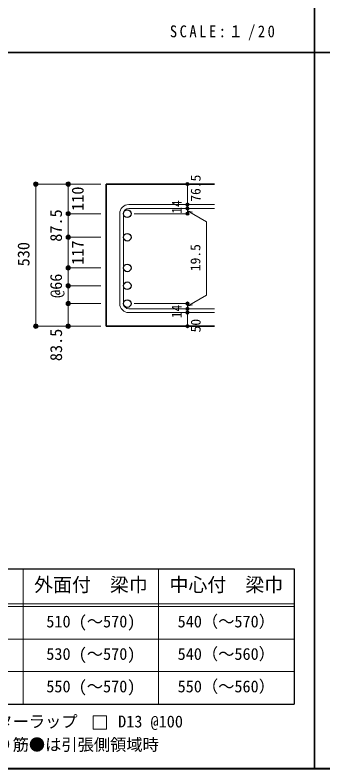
# Model space of a CAD drawing. Units: millimetres at full size, sheet at 1:20; some dimension numbers follow another scale. Extents: x -3982 to 3969, y -2797 to 2801.
# Drawn here: x -1856 to -719, y -2797 to -10 of the extents above; entities that cross this region are included whole.
import ezdxf
from ezdxf.enums import TextEntityAlignment as Align

# ---------------------------------------------------------------- set-up
doc = ezdxf.new("R2010")
doc.units = ezdxf.units.MM
doc.header["$LTSCALE"] = 20
doc.header["$PDMODE"] = 32
doc.header["$PDSIZE"] = 12
for name, color, linetype, lineweight in [('6-1_躯体線', 2, 'Continuous', 35), ('6-5_梁主筋', 7, 'Continuous', 18), ('6-6_S.T.P.', 7, 'Continuous', 18), ('6-7_文字', 7, 'Continuous', 18), ('6-D_寸法', 4, 'Continuous', 9), ('6-E_枠', 7, 'Continuous', 18), ('F-0_枠', 6, 'Continuous', 40)]:
    doc.layers.add(name, color=color, linetype=linetype, lineweight=lineweight)
doc.styles.add('ＭＳ ゴシック', font='')
doc.styles.get('ＭＳ ゴシック').set_extended_font_data('MS Gothic')

msp = doc.modelspace()

# ---------------------------------------------------------------- linework, layer by layer
at = {"layer": '6-1_躯体線'}
for p, q in [((-1519.2, -634.67), (-1119.2, -634.67)), ((-1519.2, -634.67), (-1519.2, -1160.17)), ((-1519.2, -1160.17), (-1119.2, -1160.17))]:
    msp.add_line(p, q, dxfattribs=at)
at = {"layer": '6-5_梁主筋', "color": 3, "lineweight": 25}
for centre in [(-1441.2, -744.28), (-1441.2, -831.67), (-1441.2, -944.67), (-1441.2, -1010.67), (-1441.2, -1076.67)]:
    msp.add_circle(centre, 14, dxfattribs=at)
at = {"layer": '6-6_S.T.P.'}
for p, q in [((-1435.7, -710.78), (-1119.2, -710.78)), ((-1469.2, -744.28), (-1469.2, -1076.67)), ((-1455.2, -744.28), (-1455.2, -1076.67)), ((-1435.7, -724.78), (-1119.2, -724.78)), ((-1435.7, -1096.17), (-1119.2, -1096.17)), ((-1435.7, -1110.17), (-1119.2, -1110.17))]:
    msp.add_line(p, q, dxfattribs=at)
for centre, radius, start, end in [((-1435.7, -744.28), 33.5, 90, 180), ((-1435.7, -744.28), 19.5, 90, 180), ((-1435.7, -1076.67), 33.5, 180, 270), ((-1435.7, -1076.67), 19.5, 180, 270)]:
    msp.add_arc(centre, radius, start, end, dxfattribs=at)
at = {"layer": '6-7_文字'}
msp.add_lwpolyline([(-1567.36, -2650.34), (-1517.36, -2650.34), (-1517.36, -2600.34), (-1567.36, -2600.34)], close=True, dxfattribs=at)
at = {"layer": '6-D_寸法'}
for p, q in [((-1779.2, -634.67), (-1779.2, -1160.17)), ((-1659.2, -634.67), (-1659.2, -744.28)), ((-1219.2, -710.21), (-1219.2, -634.67)), ((-1219.2, -724.78), (-1219.2, -710.78)), ((-1659.2, -744.28), (-1539.2, -744.28)), ((-1659.2, -744.28), (-1659.2, -831.67)), ((-1219.2, -744.28), (-1415.29, -744.28)), ((-1219.2, -733.96), (-1149.14, -774.41)), ((-1219.2, -733.96), (-1199.88, -739.13)), ((-1149.14, -774.41), (-1149.14, -1045.97)), ((-1659.2, -831.67), (-1539.2, -831.67)), ((-1659.2, -831.67), (-1659.2, -944.67)), ((-1659.2, -944.67), (-1539.2, -944.67)), ((-1659.2, -944.67), (-1659.2, -1010.67)), ((-1659.2, -944.67), (-1659.2, -1010.67)), ((-1659.2, -1010.67), (-1539.2, -1010.67)), ((-1659.2, -1010.67), (-1659.2, -1076.67)), ((-1219.2, -1086.42), (-1149.14, -1045.97)), ((-1659.2, -1076.67), (-1539.2, -1076.67)), ((-1659.2, -1160.17), (-1659.2, -1076.67)), ((-1219.2, -1076.67), (-1415.29, -1076.67)), ((-1219.2, -1096.17), (-1219.2, -1076.67)), ((-1219.2, -1086.42), (-1199.88, -1081.25)), ((-1219.2, -1110.17), (-1219.2, -1096.17)), ((-1219.2, -1160.17), (-1219.2, -1110.17)), ((-1779.2, -1160.17), (-1669.33, -1160.17)), ((-1779.2, -1160.17), (-1659.2, -1160.17)), ((-1659.2, -1160.17), (-1539.2, -1160.17))]:
    msp.add_line(p, q, dxfattribs=at)
for points in [[(-1779.2, -634.67), (-1659.2, -634.67), (-1539.2, -634.67)], [(-1219.2, -724.21), (-1219.2, -744.28), (-1219.2, -724.21)]]:
    msp.add_lwpolyline(points, dxfattribs=at)
for centre, radius in [((-1779.2, -634.67), 8), ((-1779.2, -634.67), 7.2), ((-1779.2, -634.67), 6.4), ((-1779.2, -634.67), 5.6), ((-1779.2, -634.67), 4.8), ((-1779.2, -634.67), 4), ((-1779.2, -634.67), 3.2), ((-1779.2, -634.67), 2.4), ((-1779.2, -634.67), 1.6), ((-1779.2, -634.67), 0.8), ((-1659.2, -634.67), 8), ((-1659.2, -634.67), 7.2), ((-1659.2, -634.67), 6.4), ((-1659.2, -634.67), 5.6), ((-1659.2, -634.67), 4.8), ((-1659.2, -634.67), 4), ((-1659.2, -634.67), 3.2), ((-1659.2, -634.67), 2.4), ((-1659.2, -634.67), 1.6), ((-1659.2, -634.67), 0.8), ((-1219.2, -634.67), 4), ((-1219.2, -634.67), 3.6), ((-1219.2, -634.67), 3.2), ((-1219.2, -634.67), 2.8), ((-1219.2, -634.67), 2.4), ((-1219.2, -634.67), 2), ((-1219.2, -634.67), 1.6), ((-1219.2, -634.67), 1.2), ((-1219.2, -634.67), 0.8), ((-1219.2, -634.67), 0.4), ((-1219.2, -710.78), 4), ((-1219.2, -724.78), 4), ((-1219.2, -710.78), 3.6), ((-1219.2, -724.78), 3.6), ((-1219.2, -710.78), 3.2), ((-1219.2, -724.78), 3.2), ((-1219.2, -710.78), 2.8), ((-1219.2, -724.78), 2.8), ((-1219.2, -710.78), 2.4), ((-1219.2, -724.78), 2.4), ((-1219.2, -710.78), 2), ((-1219.2, -724.78), 2), ((-1219.2, -710.78), 1.6), ((-1219.2, -724.78), 1.6), ((-1219.2, -710.78), 1.2), ((-1219.2, -724.78), 1.2), ((-1219.2, -710.78), 0.8), ((-1219.2, -724.78), 0.8), ((-1219.2, -710.78), 0.4), ((-1219.2, -724.78), 0.4), ((-1659.2, -744.28), 8), ((-1659.2, -744.28), 7.2), ((-1659.2, -744.28), 6.4), ((-1659.2, -744.28), 5.6), ((-1659.2, -744.28), 4.8), ((-1659.2, -744.28), 4), ((-1659.2, -744.28), 3.2), ((-1659.2, -744.28), 2.4), ((-1659.2, -744.28), 1.6), ((-1659.2, -744.28), 0.8), ((-1219.2, -744.28), 4), ((-1219.2, -744.28), 3.6), ((-1219.2, -744.28), 3.2), ((-1219.2, -744.28), 2.8), ((-1219.2, -744.28), 2.4), ((-1219.2, -744.28), 2), ((-1219.2, -744.28), 1.6), ((-1219.2, -744.28), 1.2), ((-1219.2, -744.28), 0.8), ((-1219.2, -744.28), 0.4), ((-1659.2, -831.67), 8), ((-1659.2, -831.67), 7.2), ((-1659.2, -831.67), 6.4), ((-1659.2, -831.67), 5.6), ((-1659.2, -831.67), 4.8), ((-1659.2, -831.67), 4), ((-1659.2, -831.67), 3.2), ((-1659.2, -831.67), 2.4), ((-1659.2, -831.67), 1.6), ((-1659.2, -831.67), 0.8), ((-1659.2, -944.67), 8), ((-1659.2, -944.67), 7.2), ((-1659.2, -944.67), 6.4), ((-1659.2, -944.67), 5.6), ((-1659.2, -944.67), 4.8), ((-1659.2, -944.67), 4), ((-1659.2, -944.67), 3.2), ((-1659.2, -944.67), 2.4), ((-1659.2, -944.67), 1.6), ((-1659.2, -944.67), 0.8), ((-1659.2, -1010.67), 8), ((-1659.2, -1010.67), 7.2), ((-1659.2, -1010.67), 6.4), ((-1659.2, -1010.67), 5.6), ((-1659.2, -1010.67), 4.8), ((-1659.2, -1010.67), 4), ((-1659.2, -1010.67), 3.2), ((-1659.2, -1010.67), 2.4), ((-1659.2, -1010.67), 1.6), ((-1659.2, -1010.67), 0.8), ((-1659.2, -1076.67), 8), ((-1659.2, -1076.67), 7.2), ((-1659.2, -1076.67), 6.4), ((-1659.2, -1076.67), 5.6), ((-1659.2, -1076.67), 4.8), ((-1659.2, -1076.67), 4), ((-1659.2, -1076.67), 3.2), ((-1659.2, -1076.67), 2.4), ((-1659.2, -1076.67), 1.6), ((-1659.2, -1076.67), 0.8), ((-1219.2, -1076.67), 4), ((-1219.2, -1076.67), 3.6), ((-1219.2, -1076.67), 3.2), ((-1219.2, -1076.67), 2.8), ((-1219.2, -1076.67), 2.4), ((-1219.2, -1076.67), 2), ((-1219.2, -1076.67), 1.6), ((-1219.2, -1076.67), 1.2), ((-1219.2, -1076.67), 0.8), ((-1219.2, -1076.67), 0.4), ((-1219.2, -1096.17), 4), ((-1219.2, -1110.17), 4), ((-1219.2, -1096.17), 3.6), ((-1219.2, -1110.17), 3.6), ((-1219.2, -1096.17), 3.2), ((-1219.2, -1110.17), 3.2), ((-1219.2, -1096.17), 2.8), ((-1219.2, -1110.17), 2.8), ((-1219.2, -1096.17), 2.4), ((-1219.2, -1110.17), 2.4), ((-1219.2, -1096.17), 2), ((-1219.2, -1110.17), 2), ((-1219.2, -1096.17), 1.6), ((-1219.2, -1110.17), 1.6), ((-1219.2, -1096.17), 1.2), ((-1219.2, -1110.17), 1.2), ((-1219.2, -1096.17), 0.8), ((-1219.2, -1110.17), 0.8), ((-1219.2, -1096.17), 0.4), ((-1219.2, -1110.17), 0.4), ((-1779.2, -1160.17), 8), ((-1779.2, -1160.17), 7.2), ((-1779.2, -1160.17), 6.4), ((-1779.2, -1160.17), 5.6), ((-1779.2, -1160.17), 4.8), ((-1779.2, -1160.17), 4), ((-1779.2, -1160.17), 3.2), ((-1779.2, -1160.17), 2.4), ((-1779.2, -1160.17), 1.6), ((-1779.2, -1160.17), 0.8), ((-1659.2, -1160.17), 8), ((-1659.2, -1160.17), 7.2), ((-1659.2, -1160.17), 6.4), ((-1659.2, -1160.17), 5.6), ((-1659.2, -1160.17), 4.8), ((-1659.2, -1160.17), 4), ((-1659.2, -1160.17), 3.2), ((-1659.2, -1160.17), 2.4), ((-1659.2, -1160.17), 1.6), ((-1659.2, -1160.17), 0.8), ((-1219.2, -1160.17), 4), ((-1219.2, -1160.17), 3.6), ((-1219.2, -1160.17), 3.2), ((-1219.2, -1160.17), 2.8), ((-1219.2, -1160.17), 2.4), ((-1219.2, -1160.17), 2), ((-1219.2, -1160.17), 1.6), ((-1219.2, -1160.17), 1.2), ((-1219.2, -1160.17), 0.8), ((-1219.2, -1160.17), 0.4)]:
    msp.add_circle(centre, radius, dxfattribs=at)
at = {"layer": '6-D_寸法', "color": 7}
for p in [(-1779.2, -634.67), (-1659.2, -634.67), (-1219.2, -634.67), (-1219.2, -710.78), (-1219.2, -724.78), (-1659.2, -744.28), (-1219.2, -744.28), (-1659.2, -831.67), (-1659.2, -944.67), (-1659.2, -1010.67), (-1659.2, -1076.67), (-1219.2, -1076.67), (-1219.2, -1096.17), (-1219.2, -1110.17), (-1779.2, -1160.17), (-1659.2, -1160.17), (-1219.2, -1160.17)]:
    msp.add_point(p, dxfattribs=at)
at = {"layer": '6-E_枠', "color": 3, "lineweight": 25}
for p, q in [((-2267.02, -2056.95), (-825.33, -2056.95)), ((-825.33, -2056.95), (-825.33, -2556.95)), ((-2267.02, -2556.95), (-825.33, -2556.95))]:
    msp.add_line(p, q, dxfattribs=at)
at = {"layer": '6-E_枠'}
for p, q in [((-1825.33, -2056.95), (-1825.33, -2556.95)), ((-1325.33, -2056.95), (-1325.33, -2556.95)), ((-2267.02, -2186.95), (-825.33, -2186.95)), ((-2267.02, -2196.95), (-825.33, -2196.95)), ((-2267.02, -2316.95), (-825.33, -2316.95)), ((-2267.02, -2436.95), (-825.33, -2436.95))]:
    msp.add_line(p, q, dxfattribs=at)
at = {"layer": 'F-0_枠', "color": 2, "lineweight": 35}
for p, q in [((-749.76, 2800.77), (-749.76, -2796.83)), ((-3981.92, -148.03), (2482.4, -148.03))]:
    msp.add_line(p, q, dxfattribs=at)
at = {"layer": 'F-0_枠'}
msp.add_line((3969.4, -2796.83), (-3981.92, -2796.83), dxfattribs=at)

# ---------------------------------------------------------------- texts
at = {"layer": '6-7_文字', "color": 2, "style": 'ＭＳ ゴシック'}
for s, p in [('外面付\u3000梁巾', (-1785.33, -2156.95)), ('中心付\u3000梁巾', (-1285.33, -2156.95))]:
    msp.add_text(s, height=51.32, dxfattribs=at).set_placement(p, align=Align.BOTTOM_LEFT)
at = {"layer": '6-7_文字', "style": 'ＭＳ ゴシック'}
for s, p in [('510 (～570)', (-1740.33, -2286.95)), ('540（～570）', (-1255.33, -2286.95)), ('530 (～570)', (-1740.33, -2406.95)), ('540（～560）', (-1255.33, -2406.95)), ('550 (～570)', (-1740.33, -2526.95)), ('550（～560）', (-1255.33, -2526.95)), ('※ 基礎梁スターラップ     D13 @100', (-2254.64, -2656.67)), ('※ 柱型立上り筋●は引張側領域時', (-2254.64, -2742.34))]:
    msp.add_text(s, height=43.99, dxfattribs=at).set_placement(p, align=Align.BOTTOM_LEFT)
at = {"layer": '6-7_文字', "color": 2, "insert": (-1283.99, -103.03), "char_height": 43.99, "attachment_point": 7, "style": 'ＭＳ ゴシック'}
msp.add_mtext('\\T1.34;\\W0.9;SCALE:１/20', dxfattribs=at)
at = {"layer": '6-D_寸法', "style": 'ＭＳ ゴシック'}
for s, height, p in [('76.5', 36.66, (-1159.39, -699.98)), ('110', 43.99, (-1589.2, -733.74)), ('14', 36.66, (-1229.2, -744.67)), ('87.5', 43.99, (-1669.2, -847.98)), ('530', 43.99, (-1789.2, -938.92)), ('117', 43.99, (-1589.2, -933.17)), ('19.5', 36.66, (-1160.22, -956.7)), ('@66', 43.99, (-1669.2, -1055.67)), ('14', 36.66, (-1229.59, -1130.86)), ('50', 36.66, (-1159.2, -1183.17)), ('83.5', 43.99, (-1668.89, -1289.3))]:
    msp.add_text(s, height=height, rotation=90, dxfattribs=at).set_placement(p, align=Align.BOTTOM_LEFT)

doc.saveas('drawing.dxf')
